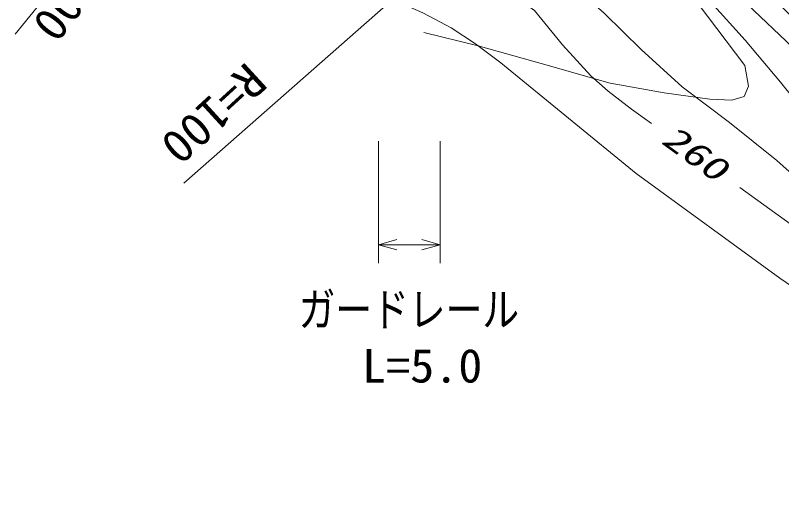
# Model space of a CAD drawing. Units: millimetres, scale not verified. Extents: x 40000 to 680000, y 20000 to 380000.
# Drawn here: x 425071 to 466788, y 238999 to 266215 of the extents above; entities that cross this region are included whole.
import ezdxf
from ezdxf.enums import TextEntityAlignment as Align

# ---------------------------------------------------------------- set-up
doc = ezdxf.new("R2010")
doc.units = ezdxf.units.MM
doc.header["$LTSCALE"] = 1000
doc.linetypes.add('CHAIN', pattern=[18.5, 12, -1.5, 3.5, -1.5])
for name, color, linetype, lineweight in [('M-BGD', 7, 'Continuous', 13), ('M-BMK', 2, 'CHAIN', 13), ('M-STR-HTXT', 7, 'Continuous', 13)]:
    doc.layers.add(name, color=color, linetype=linetype, lineweight=lineweight)
doc.styles.add('ＭＳ ゴシック', font='')
doc.styles.get('ＭＳ ゴシック').set_extended_font_data('MS Gothic')

msp = doc.modelspace()

# ---------------------------------------------------------------- linework, layer by layer
at = {"layer": 'M-BGD'}
for p, q in [((462753, 266168), (460838, 268682)), ((463911, 267785), (468033, 263855)), ((464788, 263482), (462753, 266168)), ((447311, 265277), (450264, 264559)), ((450264, 264559), (453695, 263601)), ((453695, 263601), (457446, 262524)), ((464987, 262365), (464788, 263482)), ((457446, 262524), (460399, 262005)), ((460399, 262005), (462873, 261646)), ((464748, 261806), (464987, 262365)), ((462873, 261646), (464070, 261606)), ((464070, 261606), (464748, 261806))]:
    msp.add_line(p, q, dxfattribs=at)
for points in [[(435140, 276646), (436019, 277123), (437033, 277523), (437624, 277654), (438427, 277697), (439030, 277616), (439794, 277359), (440393, 277004), (441184, 276392), (441846, 275939), (442912, 275385), (444803, 274548), (446784, 273543), (454714, 268383), (455960, 267388), (457142, 266311), (459144, 264351), (461363, 262332), (463955, 260387), (466518, 258318), (468015, 256990)], [(436916, 274210), (438114, 274342), (439392, 274368), (440384, 274251), (441364, 274021), (442510, 273621), (443551, 273144), (444775, 272458), (446111, 271580), (448541, 269749), (451155, 267911), (452337, 267210), (453329, 266471), (454854, 264613), (456391, 262925), (457339, 262083), (458608, 261107), (459701, 260323)], [(445795, 266993), (447259, 266344), (448789, 265539), (450128, 264661), (451494, 263628), (458860, 257603), (466683, 251921), (468747, 250497), (471073, 249025), (474325, 247019), (477672, 244823), (478572, 244099), (479589, 243134), (480396, 242238), (481239, 241119), (482424, 239102)], [(462928, 266924), (464792, 264870), (466725, 262578), (469107, 259623)], [(464507, 256850), (468228, 254168), (472182, 251446), (475322, 249191), (478675, 246909), (480370, 245844), (482060, 244660), (482973, 243882), (483966, 242891), (484745, 241992), (485569, 240858), (486083, 239979), (486679, 238713), (487113, 237664)]]:
    msp.add_lwpolyline(points, dxfattribs=at)
at = {"layer": 'M-BMK'}
msp.add_arc((509312, 309012), 60000, 221.77486, 246.23808, dxfattribs=at)
at = {"layer": 'M-STR-HTXT'}
for p, q in [((425071, 265193), (444352, 289038)), ((457191, 277276), (434252, 257094)), ((444835, 259366), (444835, 252740)), ((448191, 252740), (448191, 259366)), ((444835, 253740), (445835, 254020)), ((445835, 253460), (444835, 253740)), ((444835, 253740), (448191, 253740)), ((447191, 254020), (448191, 253740)), ((448191, 253740), (447191, 253460))]:
    msp.add_line(p, q, dxfattribs=at)

# ---------------------------------------------------------------- texts
at = {"layer": 'M-BGD', "style": 'ＭＳ ゴシック', "oblique": 15, "width": 1.4}
msp.add_text('260', height=1320, rotation=324.1, dxfattribs=at).set_placement((459926, 258983), align=Align.BOTTOM_LEFT)
at = {"layer": 'M-STR-HTXT', "style": 'ＭＳ ゴシック', "width": 1.05}
for rotation, p in [(232.3, (429482, 271254)), (222.5, (437300, 264148))]:
    msp.add_text('R=100', height=1833, rotation=rotation, dxfattribs=at).set_placement(p, align=Align.BOTTOM_LEFT)
at = {"layer": 'M-STR-HTXT', "style": 'ＭＳ ゴシック'}
for s, width, p in [('ガードレール', 0.8, (440492, 248749)), ('L=5.0', 1.05, (443946, 245690))]:
    msp.add_text(s, height=1833, dxfattribs=dict(at, width=width)).set_placement(p, align=Align.BOTTOM_LEFT)

doc.saveas('drawing.dxf')
